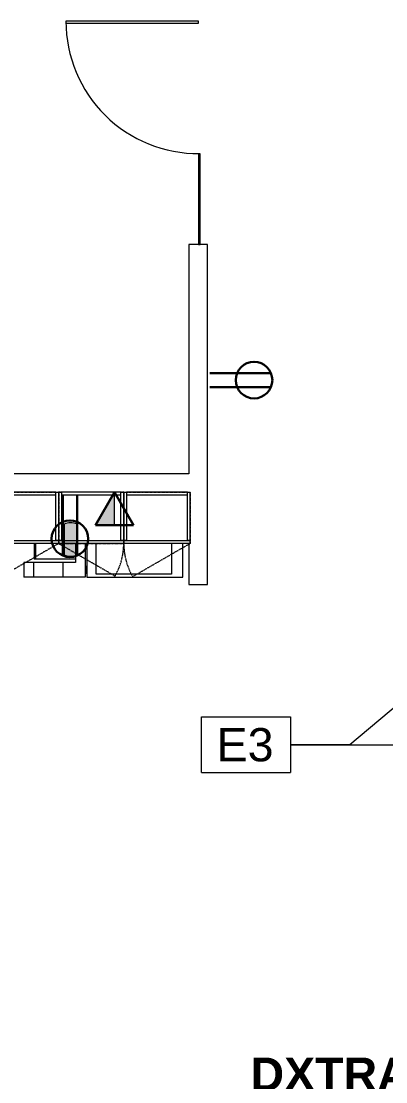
# Model space of a CAD drawing. Header units: inches. Extents: x -1221 to 179, y -822 to 880.
# Drawn here: x -846.2 to -747.7, y 369.5 to 656.4 of the extents above; entities that cross this region are included whole.
import ezdxf

# ---------------------------------------------------------------- set-up
doc = ezdxf.new("R2010")
doc.units = ezdxf.units.IN
doc.header["$MEASUREMENT"] = 0
doc.linetypes.add('X1$0$Dash', pattern=[0.25, 0.125, -0.125])
doc.linetypes.add('X1$0$Hidden', pattern=[0.28125, 0.1875, -0.09375])
for name, color, linetype, lineweight in [('X1$0$A-ANNO-KEYN', 231, 'Continuous', 9), ('X1$0$A-ANNO-NOTE', 131, 'Continuous', 30), ('X1$0$A-AREA-IDEN', 2, 'Continuous', 9), ('X1$0$A-DETL', 90, 'Continuous', 9), ('X1$0$A-DOOR', 31, 'Continuous', 13), ('X1$0$A-WALL', 113, 'Continuous', 9), ('X1$0$I-WALL', 2, 'Continuous', 9), ('X1$0$Q-CASE', 31, 'Continuous', 9), ('X1$0$Q-CASE-HDLN', 31, 'X1$0$Dash', 9), ('X1$0$Q-SPCQ', 91, 'Continuous', 9)]:
    doc.layers.add(name, color=color, linetype=linetype, lineweight=lineweight)
doc.styles.add('X1$0$Arial', font='arial.ttf', dxfattribs={"height": 9})
doc.styles.add('X1$0$Swis721 Lt BT_B', font='', dxfattribs={"height": 9})
doc.styles.get('X1$0$Swis721 Lt BT_B').set_extended_font_data('Swis721 Lt BT', bold=True)

# ---------------------------------------------------------------- blocks, each defined once
blk = doc.blocks.new('X1$0$A-Copier-Floor - A-Copier-Floor-4961898-FIRST FLOOR POWER _ SIGNAL')
at = {"layer": 'X1$0$Q-SPCQ'}
for p, q in [((-27.26, -2.35), (-27.26, -6.6)), ((-26.84, -6.6), (-26.84, -2.35)), ((-16.13, -2.35), (-16.13, -7.47)), ((-13.49, -2.35), (-13.49, -11.47)), ((-13.09, -2.35), (-13.09, -11.47)), ((-10.52, -10.67), (-10.52, -2.35)), ((9.82, -2.35), (9.82, -10.67)), ((12.91, -11.47), (12.91, -2.35)), ((-27.49, -7.47), (-30.09, -7.47)), ((-30.09, -7.47), (-30.09, -11.47)), ((-19.49, -7.47), (-27.49, -7.47)), ((-27.49, -7.47), (-27.49, -11.47)), ((-26.84, -6.6), (-27.26, -6.6)), ((-16.13, -6.6), (-26.84, -6.6)), ((-16.13, -7.47), (-19.49, -7.47)), ((-19.49, -7.47), (-19.49, -11.47)), ((-13.29, -8.47), (-13.29, -10.49)), ((-13.29, -8.47), (-13.1, -8.47)), ((-27.49, -11.47), (-30.09, -11.47)), ((-19.49, -11.47), (-27.49, -11.47)), ((-13.49, -11.47), (-19.49, -11.47)), ((-13.1, -10.49), (-13.29, -10.49)), ((-13.09, -11.47), (12.91, -11.47)), ((9.82, -10.67), (-10.52, -10.67))]:
    blk.add_line(p, q, dxfattribs=at)
blk = doc.blocks.new('X1$0$Single Glass Door - 36_ x 84_-5046140-FIRST FLOOR POWER _ SIGNAL')
at = {"layer": 'X1$0$A-DOOR', "lineweight": 20}
for p, q in [((17.40625, 36.0625), (17.40625, 0.25)), ((17.90625, 36.0625), (17.40625, 36.0625)), ((17.90625, 0.25), (17.90625, 36.0625)), ((17.40625, 0.25), (17.90625, 0.25))]:
    blk.add_line(p, q, dxfattribs=at)
at = {"layer": 'X1$0$A-DOOR', "lineweight": 9}
blk.add_arc((17.90625, 0.25), 35.8125, 90, 180.5, dxfattribs=at)
blk = doc.blocks.new('X1$0$CW Cupbd Ohead - 23_5_h x 13 7_8_d - 1 Door - 1 Shelf-5545792-FIRST FLOOR POWER _ SIGNAL')
at = {"layer": 'X1$0$Q-CASE'}
for p, q in [((2, -2.36), (2.75, -2.36)), ((2, -15.45), (2, -2.36)), ((2.75, -2.36), (2.75, -15.45)), ((18.85, -2.36), (2.75, -2.36)), ((18.85, -2.36), (19.6, -2.36)), ((18.85, -15.45), (18.85, -2.36)), ((19.6, -15.45), (19.6, -2.36)), ((2.75, -3.11), (18.85, -3.11)), ((2, -15.45), (19.6, -15.45)), ((2, -15.45), (2, -16.24)), ((2.75, -15.45), (2, -15.45)), ((19.6, -16.24), (2, -16.24)), ((19.6, -15.45), (18.85, -15.45)), ((19.6, -16.24), (19.6, -15.45))]:
    blk.add_line(p, q, dxfattribs=at)
at = {"layer": 'X1$0$Q-CASE', "linetype": 'X1$0$Hidden'}
blk.add_line((19.6, -16.24), (4.35, -25.04), dxfattribs=at)
blk.add_arc((19.6, -16.24), 17.6, 179.5, 210, dxfattribs=at)
at = {"layer": 'X1$0$Q-CASE-HDLN'}
for p, q in [((2, -16.24), (2, -2.36)), ((2, -2.36), (19.6, -2.36)), ((19.6, -2.36), (19.6, -16.24)), ((19.6, -16.24), (2, -16.24))]:
    blk.add_line(p, q, dxfattribs=at)
blk = doc.blocks.new('X1$0$CW Cupbd Ohead - 23_5_h x 13 7_8_d - 1 Door - 1 Shelf-5545809-FIRST FLOOR POWER _ SIGNAL')
at = {"layer": 'X1$0$Q-CASE', "linetype": 'X1$0$Hidden'}
blk.add_line((19.6, 16.24), (4.35, 25.04), dxfattribs=at)
at = {"layer": 'X1$0$Q-CASE'}
for p, q in [((2, 16.24), (19.6, 16.24)), ((2, 16.24), (2, 15.45)), ((19.6, 15.45), (2, 15.45)), ((2, 15.45), (2.75, 15.45)), ((2, 2.36), (2, 15.45)), ((2.75, 15.45), (2.75, 2.36)), ((18.85, 15.45), (19.6, 15.45)), ((18.85, 2.36), (18.85, 15.45)), ((19.6, 15.45), (19.6, 16.24)), ((19.6, 2.36), (19.6, 15.45)), ((18.85, 3.11), (2.75, 3.11)), ((2.75, 2.36), (2, 2.36)), ((2.75, 2.36), (18.85, 2.36)), ((19.6, 2.36), (18.85, 2.36))]:
    blk.add_line(p, q, dxfattribs=at)
at = {"layer": 'X1$0$Q-CASE', "linetype": 'X1$0$Hidden'}
blk.add_arc((19.6, 16.24), 17.6, 150, 180.5, dxfattribs=at)
at = {"layer": 'X1$0$Q-CASE-HDLN'}
for p, q in [((19.6, 16.24), (2, 16.24)), ((2, 16.24), (2, 2.36)), ((19.6, 2.36), (19.6, 16.24)), ((2, 2.36), (19.6, 2.36))]:
    blk.add_line(p, q, dxfattribs=at)
blk = doc.blocks.new('X1$0$CW Cupbd Ohead - 23_5_h x 13 7_8_d - 1 Door - 1 Shelf-5545818-FIRST FLOOR POWER _ SIGNAL')
at = {"layer": 'X1$0$Q-CASE'}
for p, q in [((2, -2.36), (2.75, -2.36)), ((2, -15.45), (2, -2.36)), ((2.75, -2.36), (2.75, -15.45)), ((19.22, -2.36), (2.75, -2.36)), ((19.22, -2.36), (19.97, -2.36)), ((19.22, -15.45), (19.22, -2.36)), ((19.97, -15.45), (19.97, -2.36)), ((2.75, -3.11), (19.22, -3.11)), ((2, -15.45), (19.97, -15.45)), ((2, -15.45), (2, -16.24)), ((2.75, -15.45), (2, -15.45)), ((19.97, -16.24), (2, -16.24)), ((19.97, -15.45), (19.22, -15.45)), ((19.97, -16.24), (19.97, -15.45))]:
    blk.add_line(p, q, dxfattribs=at)
at = {"layer": 'X1$0$Q-CASE', "linetype": 'X1$0$Hidden'}
blk.add_line((19.97, -16.24), (4.4, -25.22), dxfattribs=at)
blk.add_arc((19.97, -16.24), 17.97, 179.5, 210, dxfattribs=at)
at = {"layer": 'X1$0$Q-CASE-HDLN'}
for p, q in [((2, -16.24), (2, -2.36)), ((2, -2.36), (19.97, -2.36)), ((19.97, -2.36), (19.97, -16.24)), ((19.97, -16.24), (2, -16.24))]:
    blk.add_line(p, q, dxfattribs=at)
blk = doc.blocks.new('X1$0$Keynote Tag - Keynote Number - Boxed-135510-FIRST FLOOR POWER _ SIGNAL')
at = {"layer": 'X1$0$A-ANNO-KEYN'}
for p, q in [((-0.125, -0.0792), (-0.125, 0.0781)), ((-0.125, 0.0781), (0.125, 0.0781)), ((0.125, 0.0781), (0.125, -0.0792)), ((-0.125, -0.0792), (0.125, -0.0792))]:
    blk.add_line(p, q, dxfattribs=at)
blk = doc.blocks.new('X1')
at = {"layer": 'X1$0$A-ANNO-NOTE', "lineweight": 9}
for points in [[(-821.04, 520.07), (-821.04, 529), (-826.2, 520.07)], [(-834.41, 511.95), (-834.41, 520.45), (-834.66, 512.05)], [(-834.66, 512.05), (-834.41, 520.45), (-834.66, 520.35)], [(-834.41, 511.95), (-833.54, 520.66), (-834.41, 520.45)], [(-833.63, 511.76), (-833.54, 520.66), (-834.41, 511.95)], [(-833.63, 511.76), (-831.94, 520.59), (-833.54, 520.66)], [(-832.2, 511.76), (-831.94, 520.59), (-833.63, 511.76)], [(-831.94, 520.59), (-833.27, 520.69), (-833.54, 520.66)], [(-831.94, 520.59), (-832.65, 520.69), (-833.18, 520.69)], [(-832.2, 511.76), (-831.42, 511.95), (-831.94, 520.59)], [(-831.42, 511.95), (-831.34, 520.42), (-831.94, 520.59)], [(-831.42, 511.95), (-831.17, 512.05), (-831.34, 520.42)], [(-831.17, 512.05), (-831.17, 520.35), (-831.34, 520.42)], [(-833.27, 511.71), (-832.2, 511.76), (-833.63, 511.76)], [(-832.56, 511.71), (-832.2, 511.76), (-833.27, 511.71)]]:
    blk.add_hatch(color=256, dxfattribs=at).paths.add_polyline_path(points, flags=0)
at = {"layer": 'X1$0$A-ANNO-KEYN'}
for p, q in [((-697.68, 511.02), (-757.43, 460.67)), ((-757.43, 460.67), (-773.51, 460.67))]:
    blk.add_line(p, q, dxfattribs=at)
at = {"layer": 'X1$0$A-ANNO-NOTE'}
for p, q in [((-795.28, 561.23), (-778.75, 561.23)), ((-795.28, 557.4), (-778.75, 557.4)), ((-835, 528.35), (-835, 511.82)), ((-831.17, 528.35), (-831.17, 511.82)), ((-821.04, 529), (-826.2, 520.07)), ((-821.04, 529), (-815.88, 520.07)), ((-815.88, 520.07), (-826.2, 520.07))]:
    blk.add_line(p, q, dxfattribs=at)
at = {"layer": 'X1$0$A-ANNO-NOTE', "lineweight": 9}
for p, q in [((-821.04, 529), (-826.2, 520.07)), ((-821.04, 520.07), (-821.04, 529)), ((-834.66, 520.35), (-834.66, 512.05)), ((-831.17, 512.05), (-831.17, 520.35)), ((-826.2, 520.07), (-821.04, 520.07))]:
    blk.add_line(p, q, dxfattribs=at)
at = {"layer": 'X1$0$A-ANNO-NOTE'}
for centre in [(-783.32, 559.31), (-833.09, 516.39)]:
    blk.add_circle(centre, 4.95, dxfattribs=at)
at = {"layer": 'X1$0$A-ANNO-NOTE', "lineweight": 9}
for start, end in [(67.2244, 112.7756), (247.2244, 292.7756)]:
    blk.add_arc((-832.91, 516.2), 4.5, start, end, dxfattribs=at)
at = {"layer": 'X1$0$A-DETL'}
blk.add_line((-773.6, 460.67), (-740.93, 460.67), dxfattribs=at)
at = {"layer": 'X1$0$A-WALL', "lineweight": 13}
blk.add_line((-798.35, 596), (-797.85, 596), dxfattribs=at)
at = {"layer": 'X1$0$I-WALL', "lineweight": 13}
for p, q in [((-798.35, 620.5), (-798.35, 596)), ((-797.85, 620.5), (-798.35, 620.5)), ((-797.85, 596), (-797.85, 620.5)), ((-800.93, 596), (-800.93, 534)), ((-798.35, 596), (-800.93, 596)), ((-795.93, 596), (-797.85, 596)), ((-795.93, 504), (-795.93, 596)), ((-800.93, 534), (-983.93, 534)), ((-800.93, 515.13), (-800.93, 504)), ((-800.93, 504), (-795.93, 504))]:
    blk.add_line(p, q, dxfattribs=at)
at = {"layer": 'X1$0$A-ANNO-KEYN', "xscale": 95.99999999999994, "yscale": 95.99999999999994, "zscale": 95.99999999999994}
blk.add_blockref('X1$0$Keynote Tag - Keynote Number - Boxed-135510-FIRST FLOOR POWER _ SIGNAL', (-785.51, 460.73), dxfattribs=at)
at = {"layer": 'X1$0$A-DOOR', "rotation": 89.99999999999993}
blk.add_blockref('X1$0$Single Glass Door - 36_ x 84_-5046140-FIRST FLOOR POWER _ SIGNAL', (-798.1, 638.5), dxfattribs=at)
at = {"layer": 'X1$0$Q-CASE'}
for name, p in [('X1$0$CW Cupbd Ohead - 23_5_h x 13 7_8_d - 1 Door - 1 Shelf-5545792-FIRST FLOOR POWER _ SIGNAL', (-855.73, 531.36)), ('X1$0$CW Cupbd Ohead - 23_5_h x 13 7_8_d - 1 Door - 1 Shelf-5545818-FIRST FLOOR POWER _ SIGNAL', (-820.53, 531.36))]:
    blk.add_blockref(name, p, dxfattribs=at)
at = {"layer": 'X1$0$Q-CASE', "rotation": 180}
blk.add_blockref('X1$0$CW Cupbd Ohead - 23_5_h x 13 7_8_d - 1 Door - 1 Shelf-5545809-FIRST FLOOR POWER _ SIGNAL', (-816.54, 531.36), dxfattribs=at)
at = {"layer": 'X1$0$Q-SPCQ'}
blk.add_blockref('X1$0$A-Copier-Floor - A-Copier-Floor-4961898-FIRST FLOOR POWER _ SIGNAL', (-815.47, 517.47), dxfattribs=at)
at = {"layer": 'X1$0$A-ANNO-KEYN', "insert": (-793.42, 465.18), "char_height": 9, "width": 18.786, "attachment_point": 1, "style": 'X1$0$Arial'}
blk.add_mtext('E3', dxfattribs=at)
at = {"layer": 'X1$0$A-AREA-IDEN', "insert": (-784.27, 376.05), "char_height": 9, "width": 107.565, "attachment_point": 1, "style": 'X1$0$Swis721 Lt BT_B'}
blk.add_mtext('DXTRA PHONE', dxfattribs=at)

msp = doc.modelspace()

# ---------------------------------------------------------------- block references
at = {"color": 253}
msp.add_blockref('X1', (0, 0), dxfattribs=at)

doc.saveas('drawing.dxf')
